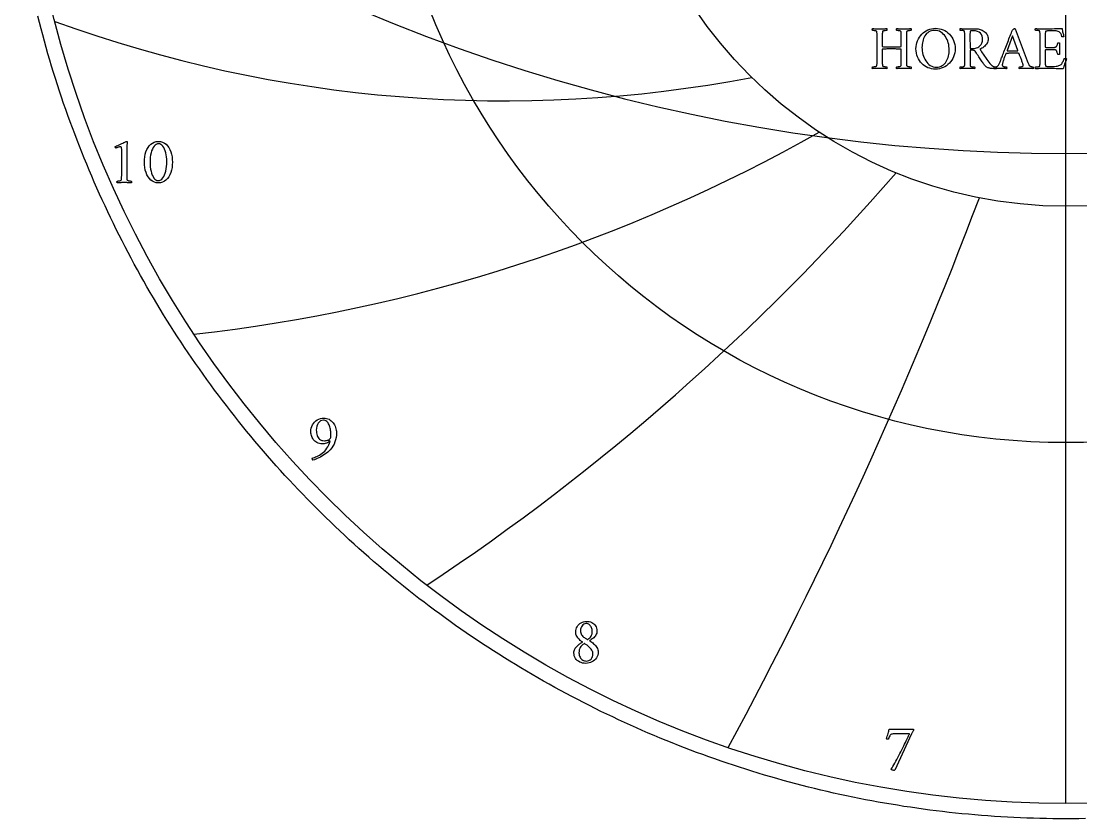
# Model space of a CAD drawing. Header units: millimetres. Extents: x -71 to 71, y -71 to 73.
# Drawn here: x -70.2 to 1, y -71.2 to -17.6 of the extents above; entities that cross this region are included whole.
import ezdxf

# ---------------------------------------------------------------- set-up
doc = ezdxf.new("R2010")
doc.units = ezdxf.units.MM
for name, color, linetype in [('CUT_OUTER', 1, 'Continuous'), ('ENGRAVE', 7, 'Continuous'), ('ENGRAVE_FINE', 8, 'Continuous'), ('TEXT', 5, 'Continuous')]:
    doc.layers.add(name, color=color, linetype=linetype)

msp = doc.modelspace()

# ---------------------------------------------------------------- linework, layer by layer
at = {"layer": 'CUT_OUTER'}
msp.add_lwpolyline([(1.3109, -71.2079), (0.874, -71.2146), (0.437, -71.2187), (0, -71.22), (-0.437, -71.2187), (-0.874, -71.2146), (-1.3109, -71.2079), (-1.7478, -71.1985), (-2.1847, -71.1865), (-2.6214, -71.1717), (-3.0581, -71.1543), (-3.4946, -71.1342), (-3.931, -71.1114), (-4.3673, -71.086), (-4.8034, -71.0578), (-5.2393, -71.027), (-5.675, -70.9935), (-6.1105, -70.9574), (-6.5458, -70.9186), (-6.9808, -70.8771), (-7.4155, -70.8329), (-7.85, -70.7861), (-8.2842, -70.7366), (-8.7181, -70.6844), (-9.1516, -70.6296), (-9.5848, -70.5721), (-10.0177, -70.5119), (-10.4501, -70.4492), (-10.8822, -70.3837), (-11.3139, -70.3156), (-11.7451, -70.2449), (-12.1759, -70.1715), (-12.6062, -70.0954), (-13.0361, -70.0168), (-13.4655, -69.9355), (-13.8943, -69.8515), (-14.3227, -69.765), (-14.7505, -69.6758), (-15.1777, -69.5839), (-15.6044, -69.4895), (-16.0305, -69.3925), (-16.456, -69.2928), (-16.8808, -69.1905), (-17.305, -69.0856), (-17.7286, -68.9781), (-18.1515, -68.8681), (-18.5738, -68.7554), (-18.9953, -68.6401), (-19.4161, -68.5223), (-19.8362, -68.4019), (-20.2555, -68.2789), (-20.6741, -68.1533), (-21.0919, -68.0252), (-21.5089, -67.8945), (-21.9251, -67.7612), (-22.3404, -67.6254), (-22.7549, -67.487), (-23.1686, -67.3462), (-23.5814, -67.2027), (-23.9933, -67.0568), (-24.4043, -66.9083), (-24.8144, -66.7573), (-25.2235, -66.6038), (-25.6317, -66.4477), (-26.039, -66.2892), (-26.4452, -66.1282), (-26.8505, -65.9647), (-27.2547, -65.7987), (-27.6579, -65.6302), (-28.0601, -65.4593), (-28.4612, -65.2859), (-28.8613, -65.11), (-29.2603, -64.9317), (-29.6581, -64.7509), (-30.0549, -64.5677), (-30.4505, -64.3821), (-30.8449, -64.1941), (-31.2382, -64.0036), (-31.6304, -63.8107), (-32.0213, -63.6154), (-32.4111, -63.4178), (-32.7996, -63.2177), (-33.1868, -63.0152), (-33.5729, -62.8104), (-33.9576, -62.6033), (-34.3411, -62.3937), (-34.7233, -62.1818), (-35.1042, -61.9676), (-35.4838, -61.751), (-35.862, -61.5321), (-36.2389, -61.3109), (-36.6144, -61.0874), (-36.9885, -60.8616), (-37.3613, -60.6335), (-37.7326, -60.4031), (-38.1025, -60.1705), (-38.471, -59.9355), (-38.838, -59.6984), (-39.2036, -59.4589), (-39.5677, -59.2173), (-39.9303, -58.9734), (-40.2914, -58.7273), (-40.651, -58.4789), (-41.0091, -58.2284), (-41.3656, -57.9757), (-41.7205, -57.7208), (-42.0739, -57.4637), (-42.4257, -57.2044), (-42.7759, -56.943), (-43.1245, -56.6795), (-43.4715, -56.4138), (-43.8168, -56.146), (-44.1605, -55.8761), (-44.5025, -55.6041), (-44.8428, -55.33), (-45.1815, -55.0538), (-45.5184, -54.7755), (-45.8537, -54.4952), (-46.1872, -54.2128), (-46.519, -53.9284), (-46.849, -53.642), (-47.1773, -53.3535), (-47.5037, -53.063), (-47.8284, -52.7705), (-48.1513, -52.4761), (-48.4724, -52.1796), (-48.7917, -51.8812), (-49.1091, -51.5809), (-49.4246, -51.2786), (-49.7384, -50.9743), (-50.0502, -50.6682), (-50.3601, -50.3601), (-50.6682, -50.0502), (-50.9743, -49.7384), (-51.2786, -49.4246), (-51.5809, -49.1091), (-51.8812, -48.7917), (-52.1796, -48.4724), (-52.4761, -48.1513), (-52.7705, -47.8284), (-53.063, -47.5037), (-53.3535, -47.1773), (-53.642, -46.849), (-53.9284, -46.519), (-54.2128, -46.1872), (-54.4952, -45.8537), (-54.7755, -45.5184), (-55.0538, -45.1815), (-55.33, -44.8428), (-55.6041, -44.5025), (-55.8761, -44.1605), (-56.146, -43.8168), (-56.4138, -43.4715), (-56.6795, -43.1245), (-56.943, -42.7759), (-57.2044, -42.4257), (-57.4637, -42.0739), (-57.7208, -41.7205), (-57.9757, -41.3656), (-58.2284, -41.0091), (-58.4789, -40.651), (-58.7273, -40.2914), (-58.9734, -39.9303), (-59.2173, -39.5677), (-59.4589, -39.2036), (-59.6984, -38.838), (-59.9355, -38.471), (-60.1705, -38.1025), (-60.4031, -37.7326), (-60.6335, -37.3613), (-60.8616, -36.9885), (-61.0874, -36.6144), (-61.3109, -36.2389), (-61.5321, -35.862), (-61.751, -35.4838), (-61.9676, -35.1042), (-62.1818, -34.7233), (-62.3937, -34.3411), (-62.6033, -33.9576), (-62.8104, -33.5729), (-63.0152, -33.1868), (-63.2177, -32.7996), (-63.4178, -32.4111), (-63.6154, -32.0213), (-63.8107, -31.6304), (-64.0036, -31.2382), (-64.1941, -30.8449), (-64.3821, -30.4505), (-64.5677, -30.0549), (-64.7509, -29.6581), (-64.9317, -29.2603), (-65.11, -28.8613), (-65.2859, -28.4612), (-65.4593, -28.0601), (-65.6302, -27.6579), (-65.7987, -27.2547), (-65.9647, -26.8505), (-66.1282, -26.4452), (-66.2892, -26.039), (-66.4477, -25.6317), (-66.6038, -25.2235), (-66.7573, -24.8144), (-66.9083, -24.4043), (-67.0568, -23.9933), (-67.2027, -23.5814), (-67.3462, -23.1686), (-67.487, -22.7549), (-67.6254, -22.3404), (-67.7612, -21.9251), (-67.8945, -21.5089), (-68.0252, -21.0919), (-68.1533, -20.6741), (-68.2789, -20.2555), (-68.4019, -19.8362), (-68.5223, -19.4161), (-68.6401, -18.9953), (-68.7554, -18.5738), (-68.8681, -18.1515), (-68.9781, -17.7286), (-69.0856, -17.305)], dxfattribs=at)
at = {"layer": 'ENGRAVE'}
for points in [[(0, -70.2), (0, 70.2)], [(0, -70.2), (0, -30.0798)]]:
    msp.add_lwpolyline(points, dxfattribs=at)
for radius in [70.2, 45.9522, 30.0798]:
    msp.add_circle((0, 0), radius, dxfattribs=at)
for centre, radius, start, end in [((-37.6978, 65.2945), 88.2955, 249.96829, 280.828753), ((-70.7072, 70.7072), 110.0483, 276.322674, 299.468021), ((-129.4068, 74.713), 156.3322, 303.578009, 319.00824), ((-288.015, 77.1734), 301.6952, 331.575844, 339.290959)]:
    msp.add_arc(centre, radius, start, end, dxfattribs=at)
at = {"layer": 'ENGRAVE_FINE'}
msp.add_arc((0, 94.8287), 121.3592, 234.73332, 305.26668, dxfattribs=at)
at = {"layer": 'TEXT'}
for points in [[(-12.5088, -18.1636), (-12.449, -18.1632), (-12.39, -18.162), (-12.3317, -18.1601), (-12.2742, -18.1574), (-12.2165, -18.1544), (-12.1575, -18.1516), (-12.0972, -18.1492), (-12.0355, -18.147), (-12.0284, -18.1572), (-12.0236, -18.1714), (-12.0211, -18.1894), (-12.021, -18.2113), (-12.0227, -18.2332), (-12.0257, -18.2513), (-12.0299, -18.2654), (-12.0355, -18.2757), (-12.0506, -18.2761), (-12.0708, -18.2772), (-12.0962, -18.2792), (-12.1269, -18.2819), (-12.1596, -18.2854), (-12.1912, -18.2897), (-12.2218, -18.2947), (-12.2514, -18.3006), (-12.2774, -18.3076), (-12.2971, -18.3161), (-12.3106, -18.3263), (-12.3178, -18.3379), (-12.3234, -18.3603), (-12.3277, -18.3857), (-12.3307, -18.4142), (-12.3324, -18.4459), (-12.3333, -18.4799), (-12.3339, -18.5154), (-12.3343, -18.5525), (-12.3344, -18.5912), (-12.3344, -18.5974), (-12.3344, -18.6036), (-12.3344, -18.6099), (-12.3344, -18.6161), (-12.3344, -18.6223), (-12.3344, -18.6286), (-12.3344, -18.6348), (-12.3344, -18.641), (-12.3344, -19.3509), (-12.3342, -19.3529), (-12.3334, -19.3546), (-12.3321, -19.356), (-12.3303, -19.3572), (-12.3285, -19.3581), (-12.3272, -19.3587), (-12.3264, -19.3591), (-12.3261, -19.3592), (-12.2509, -19.3613), (-12.1746, -19.3634), (-12.0973, -19.3655), (-12.0189, -19.3675), (-11.9393, -19.3694), (-11.858, -19.3707), (-11.7753, -19.3714), (-11.6909, -19.3717), (-11.6169, -19.3714), (-11.5399, -19.3707), (-11.4601, -19.3694), (-11.3775, -19.3675), (-11.2954, -19.3655), (-11.2171, -19.3634), (-11.1428, -19.3613), (-11.0724, -19.3592), (-11.0721, -19.359), (-11.0713, -19.3582), (-11.07, -19.3569), (-11.0682, -19.3551), (-11.0664, -19.353), (-11.0651, -19.3509), (-11.0643, -19.3489), (-11.064, -19.3468), (-11.064, -18.641), (-11.0642, -18.596), (-11.0646, -18.5523), (-11.0652, -18.5098), (-11.0661, -18.4687), (-11.0681, -18.4302), (-11.0718, -18.3955), (-11.0774, -18.3648), (-11.0848, -18.3379), (-11.0904, -18.3263), (-11.103, -18.3161), (-11.1226, -18.3076), (-11.1492, -18.3006), (-11.1795, -18.2947), (-11.2104, -18.2897), (-11.2418, -18.2854), (-11.2737, -18.2819), (-11.3034, -18.2792), (-11.3282, -18.2772), (-11.348, -18.2761), (-11.363, -18.2757), (-11.3685, -18.2654), (-11.3728, -18.2513), (-11.3758, -18.2332), (-11.3775, -18.2113), (-11.3774, -18.1894), (-11.3749, -18.1714), (-11.3701, -18.1572), (-11.363, -18.147), (-11.3011, -18.1492), (-11.24, -18.1516), (-11.1796, -18.1544), (-11.1201, -18.1574), (-11.0611, -18.1601), (-11.0023, -18.162), (-10.9438, -18.1632), (-10.8855, -18.1636), (-10.8257, -18.1632), (-10.7667, -18.162), (-10.7084, -18.1601), (-10.651, -18.1574), (-10.5932, -18.1544), (-10.5342, -18.1516), (-10.4739, -18.1492), (-10.4122, -18.147), (-10.4051, -18.1572), (-10.4003, -18.1714), (-10.3978, -18.1894), (-10.3977, -18.2113), (-10.3994, -18.2332), (-10.4024, -18.2513), (-10.4067, -18.2654), (-10.4122, -18.2757), (-10.4272, -18.2761), (-10.447, -18.2772), (-10.4718, -18.2792), (-10.5015, -18.2819), (-10.5333, -18.2854), (-10.5643, -18.2897), (-10.5945, -18.2947), (-10.624, -18.3006), (-10.6499, -18.3076), (-10.6696, -18.3161), (-10.6831, -18.3263), (-10.6904, -18.3379), (-10.6978, -18.3648), (-10.7034, -18.3955), (-10.7071, -18.4302), (-10.7091, -18.4687), (-10.71, -18.5098), (-10.7106, -18.5523), (-10.711, -18.596), (-10.7112, -18.641), (-10.7112, -20.3473), (-10.711, -20.3922), (-10.7106, -20.4355), (-10.71, -20.4773), (-10.7091, -20.5175), (-10.7071, -20.5552), (-10.7034, -20.5892), (-10.6978, -20.6195), (-10.6904, -20.6462), (-10.6831, -20.6564), (-10.6696, -20.666), (-10.6499, -20.675), (-10.624, -20.6836), (-10.5945, -20.6913), (-10.5643, -20.6976), (-10.5333, -20.7027), (-10.5015, -20.7064), (-10.4718, -20.7092), (-10.447, -20.7111), (-10.4272, -20.7123), (-10.4122, -20.7127), (-10.4067, -20.7229), (-10.4024, -20.7371), (-10.3994, -20.7551), (-10.3977, -20.777), (-10.3978, -20.7989), (-10.4003, -20.817), (-10.4051, -20.8311), (-10.4122, -20.8414), (-10.4739, -20.8373), (-10.5342, -20.8336), (-10.5932, -20.8301), (-10.651, -20.8268), (-10.7084, -20.8241), (-10.7667, -20.8222), (-10.8257, -20.821), (-10.8855, -20.8206), (-10.9438, -20.821), (-11.0023, -20.8222), (-11.0611, -20.8241), (-11.1201, -20.8268), (-11.1796, -20.8301), (-11.24, -20.8336), (-11.3011, -20.8373), (-11.363, -20.8414), (-11.3701, -20.8311), (-11.3749, -20.817), (-11.3774, -20.7989), (-11.3775, -20.777), (-11.3758, -20.7551), (-11.3728, -20.7371), (-11.3685, -20.7229), (-11.363, -20.7127), (-11.348, -20.7123), (-11.3282, -20.7111), (-11.3034, -20.7092), (-11.2737, -20.7064), (-11.2418, -20.7027), (-11.2104, -20.6976), (-11.1795, -20.6913), (-11.1492, -20.6836), (-11.1226, -20.675), (-11.103, -20.666), (-11.0904, -20.6564), (-11.0848, -20.6462), (-11.0774, -20.6195), (-11.0718, -20.5892), (-11.0681, -20.5552), (-11.0661, -20.5175), (-11.0652, -20.4773), (-11.0646, -20.4355), (-11.0642, -20.3922), (-11.064, -20.3473), (-11.064, -19.5419), (-11.0643, -19.5382), (-11.0651, -19.5352), (-11.0664, -19.533), (-11.0682, -19.5315), (-11.07, -19.5306), (-11.0713, -19.53), (-11.0721, -19.5296), (-11.0724, -19.5295), (-11.1441, -19.5273), (-11.2182, -19.5248), (-11.2946, -19.5221), (-11.3733, -19.5191), (-11.4531, -19.5164), (-11.5327, -19.5144), (-11.6119, -19.5132), (-11.6909, -19.5129), (-11.8228, -19.5131), (-11.9359, -19.5139), (-12.0303, -19.5152), (-12.1061, -19.517), (-12.1668, -19.5191), (-12.2161, -19.5212), (-12.254, -19.5232), (-12.2805, -19.5253), (-12.2992, -19.5274), (-12.3137, -19.5295), (-12.3241, -19.5315), (-12.3303, -19.5336), (-12.3321, -19.5356), (-12.3334, -19.5372), (-12.3342, -19.5387), (-12.3344, -19.5398), (-12.3344, -19.5407), (-12.3344, -19.5414), (-12.3344, -19.5418), (-12.3344, -19.5419), (-12.3344, -20.3473), (-12.3344, -20.3536), (-12.3344, -20.3598), (-12.3344, -20.366), (-12.3344, -20.3722), (-12.3344, -20.3785), (-12.3344, -20.3847), (-12.3344, -20.3909), (-12.3344, -20.3971), (-12.3343, -20.4357), (-12.3339, -20.4724), (-12.3333, -20.5073), (-12.3324, -20.5404), (-12.3307, -20.5711), (-12.3277, -20.599), (-12.3234, -20.6241), (-12.3178, -20.6462), (-12.3106, -20.6564), (-12.2971, -20.666), (-12.2774, -20.675), (-12.2514, -20.6836), (-12.2218, -20.6913), (-12.1912, -20.6976), (-12.1596, -20.7027), (-12.1269, -20.7064), (-12.0962, -20.7092), (-12.0708, -20.7111), (-12.0506, -20.7123), (-12.0355, -20.7127), (-12.0299, -20.7229), (-12.0257, -20.7371), (-12.0227, -20.7551), (-12.021, -20.777), (-12.0211, -20.7989), (-12.0236, -20.817), (-12.0284, -20.8311), (-12.0355, -20.8414), (-12.0972, -20.8373), (-12.1575, -20.8336), (-12.2165, -20.8301), (-12.2742, -20.8268), (-12.3317, -20.8241), (-12.39, -20.8222), (-12.449, -20.821), (-12.5088, -20.8206), (-12.5672, -20.821), (-12.6261, -20.8222), (-12.6855, -20.8241), (-12.7455, -20.8268), (-12.8059, -20.8301), (-12.8669, -20.8336), (-12.9284, -20.8373), (-12.9904, -20.8414), (-12.9975, -20.8311), (-13.0023, -20.817), (-13.0048, -20.7989), (-13.0049, -20.777), (-13.0032, -20.7551), (-13.0003, -20.7371), (-12.996, -20.7229), (-12.9904, -20.7127), (-12.9753, -20.7123), (-12.9551, -20.7111), (-12.9297, -20.7092), (-12.8991, -20.7064), (-12.8662, -20.7027), (-12.8342, -20.6976), (-12.8029, -20.6913), (-12.7724, -20.6836), (-12.7458, -20.675), (-12.7263, -20.666), (-12.7137, -20.6564), (-12.7081, -20.6462), (-12.7007, -20.6195), (-12.6951, -20.5892), (-12.6914, -20.5552), (-12.6894, -20.5175), (-12.6885, -20.4773), (-12.6878, -20.4355), (-12.6875, -20.3922), (-12.6873, -20.3473), (-12.6873, -18.641), (-12.6875, -18.596), (-12.6878, -18.5523), (-12.6885, -18.5098), (-12.6894, -18.4687), (-12.6914, -18.4302), (-12.6951, -18.3955), (-12.7007, -18.3648), (-12.7081, -18.3379), (-12.7137, -18.3263), (-12.7263, -18.3161), (-12.7458, -18.3076), (-12.7724, -18.3006), (-12.8029, -18.2947), (-12.8342, -18.2897), (-12.8662, -18.2854), (-12.8991, -18.2819), (-12.9297, -18.2792), (-12.9551, -18.2772), (-12.9753, -18.2761), (-12.9904, -18.2757), (-12.996, -18.2654), (-13.0003, -18.2513), (-13.0032, -18.2332), (-13.0049, -18.2113), (-13.0048, -18.1894), (-13.0023, -18.1714), (-12.9975, -18.1572), (-12.9904, -18.147), (-12.9284, -18.1492), (-12.8669, -18.1516), (-12.8059, -18.1544), (-12.7455, -18.1574), (-12.6855, -18.1601), (-12.6261, -18.162), (-12.5672, -18.1632), (-12.5088, -18.1636)], [(-8.7599, -18.1262), (-8.6269, -18.1324), (-8.4978, -18.1511), (-8.3726, -18.1823), (-8.2513, -18.2259), (-8.1355, -18.281), (-8.0266, -18.3468), (-7.9248, -18.4232), (-7.8299, -18.5102), (-7.7434, -18.6068), (-7.6665, -18.7116), (-7.5991, -18.8247), (-7.5414, -18.9462), (-7.4951, -19.075), (-7.462, -19.2103), (-7.4422, -19.3521), (-7.4355, -19.5004), (-7.4422, -19.6412), (-7.462, -19.777), (-7.4951, -19.9079), (-7.5414, -20.0339), (-7.5991, -20.1538), (-7.6665, -20.2664), (-7.7434, -20.3717), (-7.8299, -20.4698), (-7.9248, -20.5591), (-8.0266, -20.6379), (-8.1355, -20.7064), (-8.2513, -20.7646), (-8.3726, -20.8109), (-8.4978, -20.844), (-8.6269, -20.8638), (-8.7599, -20.8704), (-8.8911, -20.8642), (-9.0189, -20.8455), (-9.1433, -20.8144), (-9.2643, -20.7708), (-9.3801, -20.7157), (-9.4885, -20.6499), (-9.5897, -20.5735), (-9.6836, -20.4864), (-9.7691, -20.3899), (-9.845, -20.2851), (-9.9113, -20.1719), (-9.968, -20.0505), (-10.0134, -19.9219), (-10.0459, -19.7874), (-10.0653, -19.6469), (-10.0718, -19.5004), (-10.0653, -19.3595), (-10.0459, -19.2233), (-10.0134, -19.0917), (-9.968, -18.9648), (-9.9113, -18.8441), (-9.845, -18.7308), (-9.7691, -18.6251), (-9.6836, -18.5268), (-9.5897, -18.4376), (-9.4885, -18.3587), (-9.3801, -18.2902), (-9.2643, -18.2321), (-9.1433, -18.1858), (-9.0189, -18.1527), (-8.8911, -18.1328), (-8.7599, -18.1262)], [(-8.818, -18.2632), (-8.928, -18.2696), (-9.0298, -18.2886), (-9.1232, -18.3204), (-9.2083, -18.3649), (-9.2855, -18.4198), (-9.3551, -18.4827), (-9.4173, -18.5537), (-9.4719, -18.6327), (-9.5194, -18.7181), (-9.5601, -18.8081), (-9.5941, -18.9028), (-9.6214, -19.0022), (-9.6423, -19.1039), (-9.6572, -19.2056), (-9.6661, -19.3073), (-9.6691, -19.4091), (-9.6651, -19.5273), (-9.653, -19.6452), (-9.6329, -19.7629), (-9.6048, -19.8803), (-9.5688, -19.995), (-9.5254, -20.1045), (-9.4744, -20.2088), (-9.4159, -20.3079), (-9.3501, -20.3996), (-9.2773, -20.4817), (-9.1975, -20.5543), (-9.1107, -20.6172), (-9.0169, -20.668), (-8.9161, -20.7044), (-8.8083, -20.7262), (-8.6935, -20.7334), (-8.5835, -20.7271), (-8.4817, -20.708), (-8.3883, -20.6762), (-8.3032, -20.6317), (-8.2259, -20.5766), (-8.1558, -20.5129), (-8.0931, -20.4406), (-8.0375, -20.3598), (-7.9891, -20.2725), (-7.9477, -20.1807), (-7.9134, -20.0846), (-7.886, -19.9841), (-7.8651, -19.8814), (-7.8502, -19.7791), (-7.8412, -19.677), (-7.8382, -19.5751), (-7.8423, -19.4571), (-7.8543, -19.3395), (-7.8744, -19.2225), (-7.9026, -19.106), (-7.9387, -18.9923), (-7.9825, -18.8839), (-8.0341, -18.7806), (-8.0936, -18.6825), (-8.1603, -18.5918), (-8.2337, -18.5108), (-8.3139, -18.4393), (-8.4008, -18.3774), (-8.4946, -18.3274), (-8.5954, -18.2918), (-8.7032, -18.2704), (-8.818, -18.2632)], [(-6.0406, -18.1553), (-5.9716, -18.1581), (-5.9015, -18.1667), (-5.8304, -18.181), (-5.7583, -18.2009), (-5.6871, -18.2264), (-5.6187, -18.257), (-5.5532, -18.2928), (-5.4905, -18.3338), (-5.4323, -18.3801), (-5.38, -18.4319), (-5.3337, -18.4891), (-5.2933, -18.5518), (-5.2606, -18.6199), (-5.2373, -18.6934), (-5.2232, -18.7724), (-5.2186, -18.8569), (-5.2236, -18.929), (-5.2388, -19.0001), (-5.2641, -19.0702), (-5.2995, -19.1392), (-5.3429, -19.2056), (-5.3919, -19.2679), (-5.4467, -19.326), (-5.5071, -19.38), (-5.5711, -19.4283), (-5.6363, -19.4693), (-5.7029, -19.503), (-5.7707, -19.5295), (-5.7173, -19.6169), (-5.6649, -19.7007), (-5.6135, -19.7809), (-5.5632, -19.8574), (-5.5128, -19.932), (-5.4614, -20.0064), (-5.409, -20.0805), (-5.3556, -20.1543), (-5.3001, -20.2299), (-5.2414, -20.3094), (-5.1797, -20.3929), (-5.1148, -20.4802), (-5.0703, -20.5347), (-5.024, -20.5819), (-4.9758, -20.6219), (-4.9259, -20.6545), (-4.871, -20.6808), (-4.8081, -20.7013), (-4.7371, -20.716), (-4.6581, -20.7251), (-4.6514, -20.7352), (-4.6477, -20.749), (-4.6472, -20.7664), (-4.6498, -20.7874), (-4.6537, -20.8079), (-4.6571, -20.8237), (-4.6599, -20.8349), (-4.6623, -20.8414), (-4.7597, -20.8405), (-4.8486, -20.8377), (-4.9289, -20.8332), (-5.0006, -20.8268), (-5.0635, -20.8192), (-5.1174, -20.8108), (-5.1621, -20.8015), (-5.1978, -20.7915), (-5.2207, -20.7821), (-5.2476, -20.7703), (-5.2788, -20.7561), (-5.3141, -20.7397), (-5.3512, -20.7185), (-5.3878, -20.6904), (-5.4238, -20.6552), (-5.4594, -20.613), (-5.4744, -20.5925), (-5.4947, -20.5642), (-5.5201, -20.5282), (-5.5507, -20.4843), (-5.5855, -20.434), (-5.6234, -20.3785), (-5.6644, -20.3177), (-5.7085, -20.2518), (-5.7549, -20.1822), (-5.8029, -20.1102), (-5.8525, -20.0358), (-5.9036, -19.9592), (-5.955, -19.8817), (-6.0053, -19.805), (-6.0546, -19.7291), (-6.1029, -19.654), (-6.1231, -19.6322), (-6.1506, -19.6166), (-6.1854, -19.6073), (-6.2274, -19.6042), (-6.4392, -19.6042), (-6.4392, -20.3598), (-6.4392, -20.366), (-6.4392, -20.3722), (-6.4392, -20.3785), (-6.4392, -20.3847), (-6.4392, -20.3909), (-6.4392, -20.3971), (-6.4392, -20.4034), (-6.4392, -20.4096), (-6.439, -20.4481), (-6.4386, -20.4848), (-6.438, -20.5197), (-6.4371, -20.5528), (-6.4354, -20.5836), (-6.4324, -20.6115), (-6.4281, -20.6365), (-6.4225, -20.6587), (-6.4153, -20.6688), (-6.4018, -20.6784), (-6.3821, -20.6875), (-6.3561, -20.6961), (-6.3265, -20.7037), (-6.2959, -20.7101), (-6.2643, -20.7151), (-6.2316, -20.7189), (-6.201, -20.7216), (-6.1755, -20.7236), (-6.1553, -20.7247), (-6.1402, -20.7251), (-6.1347, -20.735), (-6.1304, -20.748), (-6.1274, -20.764), (-6.1257, -20.7832), (-6.1258, -20.8024), (-6.1283, -20.8185), (-6.1331, -20.8315), (-6.1402, -20.8414), (-6.2019, -20.8373), (-6.2622, -20.8336), (-6.3212, -20.8301), (-6.379, -20.8268), (-6.4364, -20.8241), (-6.4947, -20.8222), (-6.5537, -20.821), (-6.6135, -20.8206), (-6.6719, -20.821), (-6.7308, -20.8222), (-6.7902, -20.8241), (-6.8502, -20.8268), (-6.9106, -20.8301), (-6.9716, -20.8336), (-7.0331, -20.8373), (-7.0951, -20.8414), (-7.1022, -20.8315), (-7.107, -20.8185), (-7.1095, -20.8024), (-7.1096, -20.7832), (-7.108, -20.764), (-7.105, -20.748), (-7.1007, -20.735), (-7.0951, -20.7251), (-7.0801, -20.7247), (-7.0598, -20.7236), (-7.0344, -20.7216), (-7.0038, -20.7189), (-6.9709, -20.7151), (-6.9389, -20.7101), (-6.9076, -20.7037), (-6.8771, -20.6961), (-6.8506, -20.6875), (-6.831, -20.6784), (-6.8184, -20.6688), (-6.8128, -20.6587), (-6.8054, -20.632), (-6.7998, -20.6016), (-6.7961, -20.5676), (-6.7941, -20.53), (-6.7932, -20.4898), (-6.7926, -20.448), (-6.7922, -20.4047), (-6.792, -20.3598), (-6.7962, -18.6286), (-6.7963, -18.5835), (-6.7967, -18.5398), (-6.7974, -18.4974), (-6.7983, -18.4563), (-6.8002, -18.4177), (-6.804, -18.3831), (-6.8096, -18.3523), (-6.8169, -18.3255), (-6.8225, -18.3138), (-6.8351, -18.3037), (-6.8547, -18.2951), (-6.8813, -18.2881), (-6.9117, -18.2823), (-6.9425, -18.2772), (-6.9739, -18.2729), (-7.0058, -18.2694), (-7.0356, -18.2667), (-7.0603, -18.2648), (-7.0802, -18.2636), (-7.0951, -18.2632), (-7.1007, -18.2534), (-7.105, -18.2404), (-7.108, -18.2243), (-7.1096, -18.2051), (-7.1095, -18.1859), (-7.107, -18.1698), (-7.1022, -18.1568), (-7.0951, -18.147), (-7.0332, -18.1492), (-6.9721, -18.1516), (-6.9118, -18.1544), (-6.8522, -18.1574), (-6.7932, -18.1601), (-6.7344, -18.162), (-6.6759, -18.1632), (-6.6177, -18.1636), (-6.5563, -18.1633), (-6.4926, -18.1625), (-6.4266, -18.1612), (-6.3582, -18.1594), (-6.2862, -18.1576), (-6.2093, -18.1563), (-6.1274, -18.1555), (-6.0406, -18.1553)], [(-5.5964, -18.8943), (-5.6053, -18.7674), (-5.6322, -18.6524), (-5.6769, -18.5494), (-5.7396, -18.4583), (-5.8233, -18.3839), (-5.9311, -18.3307), (-6.063, -18.2988), (-6.2191, -18.2881), (-6.2403, -18.2884), (-6.2663, -18.2892), (-6.2973, -18.2905), (-6.3333, -18.2923), (-6.3677, -18.2959), (-6.394, -18.3027), (-6.4123, -18.3125), (-6.4225, -18.3255), (-6.4299, -18.3474), (-6.4355, -18.3758), (-6.4393, -18.4107), (-6.4412, -18.4521), (-6.4421, -18.4969), (-6.4428, -18.5419), (-6.4432, -18.5872), (-6.4433, -18.6327), (-6.4392, -19.4796), (-6.2233, -19.4796), (-6.1453, -19.4751), (-6.0691, -19.4615), (-5.9948, -19.4388), (-5.9223, -19.407), (-5.8539, -19.367), (-5.792, -19.3198), (-5.7366, -19.2653), (-5.6877, -19.2036), (-5.6478, -19.1352), (-5.6192, -19.0608), (-5.6021, -18.9805), (-5.5964, -18.8943)], [(-4.3758, -20.2643), (-4.3733, -20.2579), (-4.3659, -20.2389), (-4.3536, -20.2071), (-4.3364, -20.1626), (-4.315, -20.1072), (-4.2902, -20.0427), (-4.262, -19.9691), (-4.2305, -19.8865), (-4.1961, -19.7968), (-4.1594, -19.7023), (-4.1203, -19.6028), (-4.079, -19.4983), (-4.0363, -19.3906), (-3.9933, -19.2814), (-3.9501, -19.1706), (-3.9067, -19.0583), (-3.8635, -18.9463), (-3.821, -18.8367), (-3.7794, -18.7294), (-3.7385, -18.6244), (-3.6992, -18.5237), (-3.6622, -18.4293), (-3.6276, -18.3411), (-3.5953, -18.2591), (-3.5845, -18.2419), (-3.5688, -18.2238), (-3.5482, -18.2046), (-3.5226, -18.1843), (-3.4963, -18.1662), (-3.4733, -18.1532), (-3.4538, -18.1454), (-3.4375, -18.1428), (-3.4338, -18.1429), (-3.4308, -18.1433), (-3.4286, -18.144), (-3.4272, -18.1449), (-3.4257, -18.1461), (-3.4235, -18.1475), (-3.4205, -18.1492), (-3.4168, -18.1511), (-2.5906, -20.3183), (-2.5499, -20.4252), (-2.519, -20.5051), (-2.498, -20.558), (-2.4868, -20.584), (-2.474, -20.606), (-2.4562, -20.6265), (-2.4335, -20.6455), (-2.4059, -20.6628), (-2.3758, -20.6783), (-2.3457, -20.6914), (-2.3156, -20.7022), (-2.2855, -20.7106), (-2.2581, -20.7169), (-2.2362, -20.7215), (-2.2197, -20.7242), (-2.2087, -20.7251), (-2.2017, -20.7369), (-2.1972, -20.7516), (-2.1954, -20.7691), (-2.1962, -20.7895), (-2.1983, -20.8091), (-2.2004, -20.8242), (-2.2024, -20.835), (-2.2045, -20.8414), (-2.2631, -20.8373), (-2.3187, -20.8336), (-2.3711, -20.8301), (-2.4204, -20.8268), (-2.4705, -20.8241), (-2.5252, -20.8222), (-2.5846, -20.821), (-2.6487, -20.8206), (-2.7163, -20.821), (-2.7779, -20.8222), (-2.8336, -20.8241), (-2.8833, -20.8268), (-2.933, -20.8301), (-2.9886, -20.8336), (-3.0503, -20.8373), (-3.1179, -20.8414), (-3.125, -20.8315), (-3.1298, -20.8185), (-3.1323, -20.8024), (-3.1324, -20.7832), (-3.1304, -20.764), (-3.1267, -20.748), (-3.1211, -20.735), (-3.1137, -20.7251), (-3.0924, -20.7242), (-3.066, -20.7215), (-3.0343, -20.7169), (-2.9975, -20.7106), (-2.9611, -20.7027), (-2.931, -20.6935), (-2.9072, -20.683), (-2.8895, -20.6712), (-2.8823, -20.6613), (-2.8771, -20.6483), (-2.874, -20.6322), (-2.8729, -20.613), (-2.8746, -20.5911), (-2.8797, -20.5627), (-2.8881, -20.5278), (-2.8999, -20.4864), (-2.9143, -20.4403), (-2.9305, -20.3914), (-2.9486, -20.3397), (-2.9684, -20.2851), (-2.9892, -20.2294), (-3.0099, -20.1745), (-3.0307, -20.1204), (-3.0514, -20.0671), (-3.0713, -20.0165), (-3.0893, -19.9706), (-3.1055, -19.9293), (-3.1199, -19.8927), (-3.1317, -19.8628), (-3.1402, -19.8413), (-3.1452, -19.8285), (-3.1469, -19.8242), (-3.1474, -19.8237), (-3.149, -19.8221), (-3.1516, -19.8196), (-3.1552, -19.8159), (-3.1594, -19.8123), (-3.1635, -19.8097), (-3.1677, -19.8081), (-3.1718, -19.8076), (-3.2048, -19.8058), (-3.2414, -19.8045), (-3.2816, -19.8037), (-3.3254, -19.8035), (-3.3703, -19.8035), (-3.4137, -19.8035), (-3.4554, -19.8035), (-3.4957, -19.8035), (-3.506, -19.8035), (-3.5164, -19.8035), (-3.5268, -19.8035), (-3.5372, -19.8035), (-3.5473, -19.8035), (-3.5569, -19.8035), (-3.566, -19.8035), (-3.5745, -19.8035), (-3.6345, -19.8036), (-3.6897, -19.804), (-3.7403, -19.8046), (-3.7863, -19.8055), (-3.833, -19.807), (-3.8859, -19.8092), (-3.9451, -19.8122), (-4.0105, -19.8159), (-4.0128, -19.8163), (-4.0156, -19.8175), (-4.019, -19.8194), (-4.0229, -19.8221), (-4.0265, -19.8249), (-4.0291, -19.8268), (-4.0307, -19.828), (-4.0312, -19.8284), (-4.0332, -19.8336), (-4.039, -19.8491), (-4.0487, -19.8751), (-4.0624, -19.9114), (-4.0787, -19.9549), (-4.0966, -20.0022), (-4.1161, -20.0535), (-4.1371, -20.1086), (-4.1582, -20.1648), (-4.1781, -20.2191), (-4.1966, -20.2717), (-4.2139, -20.3224), (-4.2309, -20.3722), (-4.2445, -20.4179), (-4.2548, -20.4594), (-4.2616, -20.4968), (-4.2662, -20.5303), (-4.2694, -20.5601), (-4.2714, -20.5863), (-4.272, -20.6089), (-4.268, -20.6305), (-4.2559, -20.6499), (-4.2358, -20.6669), (-4.2077, -20.6815), (-4.1752, -20.6939), (-4.1423, -20.7038), (-4.1088, -20.7115), (-4.0748, -20.7168), (-4.0438, -20.7205), (-4.0193, -20.723), (-4.0012, -20.7246), (-3.9897, -20.7251), (-3.9858, -20.7315), (-3.9824, -20.7422), (-3.9796, -20.7574), (-3.9772, -20.777), (-3.9759, -20.7974), (-3.9762, -20.8149), (-3.978, -20.8296), (-3.9814, -20.8414), (-4.0194, -20.8393), (-4.0546, -20.8372), (-4.0869, -20.8351), (-4.1163, -20.8331), (-4.1443, -20.831), (-4.1724, -20.8289), (-4.2004, -20.8268), (-4.2284, -20.8248), (-4.2586, -20.8229), (-4.2933, -20.8216), (-4.3323, -20.8209), (-4.3758, -20.8206), (-4.4197, -20.8209), (-4.4599, -20.8216), (-4.4965, -20.8229), (-4.5294, -20.8248), (-4.5605, -20.8268), (-4.5917, -20.8289), (-4.6228, -20.831), (-4.654, -20.8331), (-4.6872, -20.8351), (-4.7245, -20.8372), (-4.7661, -20.8393), (-4.8117, -20.8414), (-4.8154, -20.835), (-4.8179, -20.8242), (-4.8195, -20.8091), (-4.82, -20.7895), (-4.8195, -20.7691), (-4.8179, -20.7516), (-4.8154, -20.7369), (-4.8117, -20.7251), (-4.7898, -20.724), (-4.7614, -20.7205), (-4.7265, -20.7146), (-4.6851, -20.7064), (-4.6442, -20.6957), (-4.6109, -20.6821), (-4.5851, -20.6656), (-4.5668, -20.6462), (-4.5368, -20.6056), (-4.5092, -20.5627), (-4.4839, -20.5174), (-4.4609, -20.4698), (-4.4392, -20.4204), (-4.4178, -20.3696), (-4.3967, -20.3176), (-4.3758, -20.2643)], [(-1.5569, -18.1636), (-1.41, -18.1628), (-1.2559, -18.1605), (-1.0945, -18.1566), (-0.9258, -18.1511), (-0.7546, -18.1457), (-0.5854, -18.1418), (-0.4183, -18.1394), (-0.2532, -18.1387), (-0.2421, -18.2139), (-0.2294, -18.2861), (-0.2151, -18.3551), (-0.1993, -18.421), (-0.1829, -18.4858), (-0.1671, -18.5518), (-0.1518, -18.6187), (-0.137, -18.6867), (-0.1492, -18.6958), (-0.165, -18.7022), (-0.1845, -18.7061), (-0.2076, -18.7074), (-0.2315, -18.7056), (-0.2491, -18.7002), (-0.2605, -18.6911), (-0.2657, -18.6784), (-0.3023, -18.5671), (-0.3456, -18.4781), (-0.3957, -18.4114), (-0.4525, -18.367), (-0.5153, -18.3379), (-0.5833, -18.3172), (-0.6565, -18.3047), (-0.7348, -18.3006), (-1.0836, -18.3006), (-1.0986, -18.3007), (-1.1189, -18.3011), (-1.1443, -18.3017), (-1.1749, -18.3027), (-1.2076, -18.3041), (-1.2393, -18.3063), (-1.2699, -18.3093), (-1.2995, -18.313), (-1.3254, -18.318), (-1.3451, -18.3245), (-1.3586, -18.3325), (-1.3659, -18.3421), (-1.3715, -18.3644), (-1.3757, -18.3898), (-1.3787, -18.4184), (-1.3804, -18.45), (-1.3813, -18.4835), (-1.382, -18.5175), (-1.3824, -18.552), (-1.3825, -18.587), (-1.3825, -18.6008), (-1.3825, -18.613), (-1.3825, -18.6236), (-1.3825, -18.6327), (-1.3825, -19.3883), (-1.3791, -19.3958), (-1.369, -19.4018), (-1.3521, -19.4062), (-1.3285, -19.4091), (-1.3008, -19.4109), (-1.2714, -19.4122), (-1.2406, -19.413), (-1.2081, -19.4132), (-0.9964, -19.4132), (-0.9278, -19.4127), (-0.8672, -19.4111), (-0.8146, -19.4085), (-0.7701, -19.4049), (-0.7324, -19.3995), (-0.7001, -19.3914), (-0.6732, -19.3808), (-0.6518, -19.3675), (-0.6342, -19.3512), (-0.6186, -19.3312), (-0.6051, -19.3076), (-0.5937, -19.2804), (-0.583, -19.2487), (-0.5719, -19.2119), (-0.5602, -19.1698), (-0.548, -19.1226), (-0.5428, -19.1099), (-0.5314, -19.1008), (-0.5138, -19.0954), (-0.4899, -19.0935), (-0.4668, -19.0948), (-0.4473, -19.0987), (-0.4315, -19.1052), (-0.4193, -19.1143), (-0.4193, -19.8782), (-0.4297, -19.8855), (-0.4442, -19.8906), (-0.4629, -19.8938), (-0.4857, -19.8948), (-0.5083, -19.893), (-0.5262, -19.8875), (-0.5395, -19.8785), (-0.548, -19.8657), (-0.5619, -19.8116), (-0.5745, -19.7656), (-0.5858, -19.7276), (-0.5958, -19.6976), (-0.6048, -19.6737), (-0.6134, -19.654), (-0.6214, -19.6384), (-0.629, -19.627), (-0.6366, -19.6181), (-0.6451, -19.6099), (-0.6543, -19.6025), (-0.6643, -19.5959), (-0.678, -19.5882), (-0.6985, -19.5819), (-0.7258, -19.5768), (-0.7597, -19.5731), (-0.798, -19.5702), (-0.8381, -19.5679), (-0.88, -19.566), (-0.9237, -19.5647), (-0.9677, -19.5638), (-1.0104, -19.5632), (-1.0518, -19.5628), (-1.0919, -19.5627), (-1.1198, -19.5628), (-1.1495, -19.5632), (-1.181, -19.5638), (-1.2143, -19.5647), (-1.2474, -19.566), (-1.2782, -19.5679), (-1.3066, -19.5702), (-1.3327, -19.5731), (-1.3545, -19.5771), (-1.37, -19.5829), (-1.3794, -19.5906), (-1.3825, -19.6), (-1.3825, -20.3722), (-1.3825, -20.3769), (-1.3825, -20.3826), (-1.3825, -20.3894), (-1.3825, -20.3971), (-1.3824, -20.4283), (-1.382, -20.4636), (-1.3813, -20.503), (-1.3804, -20.5466), (-1.3785, -20.5873), (-1.3747, -20.6182), (-1.3691, -20.6392), (-1.3617, -20.6504), (-1.3398, -20.6635), (-1.3155, -20.6737), (-1.2889, -20.6811), (-1.26, -20.6857), (-1.2256, -20.6884), (-1.1827, -20.6904), (-1.1312, -20.6915), (-1.0711, -20.6919), (-0.876, -20.6919), (-0.8036, -20.6901), (-0.7317, -20.6846), (-0.6604, -20.6756), (-0.5895, -20.6628), (-0.5226, -20.6468), (-0.4629, -20.6276), (-0.4105, -20.6052), (-0.3653, -20.5798), (-0.3202, -20.5475), (-0.2802, -20.5087), (-0.2455, -20.4634), (-0.2159, -20.4117), (-0.1892, -20.3555), (-0.163, -20.297), (-0.1373, -20.2361), (-0.1121, -20.173), (-0.1053, -20.1621), (-0.0934, -20.1543), (-0.0763, -20.1496), (-0.054, -20.148), (-0.0197, -20.1496), (0.0083, -20.1543), (0.0301, -20.1621), (0.0457, -20.173), (0.016, -20.2573), (-0.015, -20.3442), (-0.0474, -20.4337), (-0.081, -20.5258), (-0.1122, -20.6159), (-0.1375, -20.6992), (-0.1569, -20.7757), (-0.1702, -20.8455), (-0.3339, -20.845), (-0.4972, -20.8434), (-0.6598, -20.8408), (-0.822, -20.8372), (-0.9891, -20.8336), (-1.1666, -20.831), (-1.3545, -20.8294), (-1.5527, -20.8289), (-1.6215, -20.8293), (-1.6866, -20.8305), (-1.7481, -20.8324), (-1.806, -20.8351), (-1.8625, -20.8379), (-1.9201, -20.8398), (-1.9788, -20.841), (-2.0384, -20.8414), (-2.0456, -20.8315), (-2.0504, -20.8185), (-2.0528, -20.8024), (-2.053, -20.7832), (-2.0513, -20.764), (-2.0483, -20.748), (-2.044, -20.735), (-2.0384, -20.7251), (-2.0234, -20.7247), (-2.0032, -20.7236), (-1.9777, -20.7216), (-1.9471, -20.7189), (-1.9143, -20.7151), (-1.8822, -20.7101), (-1.851, -20.7037), (-1.8205, -20.6961), (-1.7939, -20.6875), (-1.7743, -20.6784), (-1.7617, -20.6688), (-1.7561, -20.6587), (-1.7487, -20.632), (-1.7432, -20.6016), (-1.7394, -20.5676), (-1.7374, -20.53), (-1.7365, -20.4898), (-1.7359, -20.448), (-1.7355, -20.4047), (-1.7354, -20.3598), (-1.7354, -18.6286), (-1.7355, -18.5835), (-1.7359, -18.5398), (-1.7365, -18.4974), (-1.7374, -18.4563), (-1.7394, -18.4177), (-1.7432, -18.3831), (-1.7487, -18.3523), (-1.7561, -18.3255), (-1.7617, -18.3138), (-1.7743, -18.3037), (-1.7939, -18.2951), (-1.8205, -18.2881), (-1.851, -18.2823), (-1.8822, -18.2772), (-1.9143, -18.2729), (-1.9471, -18.2694), (-1.9777, -18.2667), (-2.0032, -18.2648), (-2.0234, -18.2636), (-2.0384, -18.2632), (-2.044, -18.2534), (-2.0483, -18.2404), (-2.0513, -18.2243), (-2.053, -18.2051), (-2.0528, -18.1859), (-2.0504, -18.1698), (-2.0456, -18.1568), (-2.0384, -18.147), (-1.9764, -18.1492), (-1.9149, -18.1516), (-1.854, -18.1544), (-1.7935, -18.1574), (-1.7336, -18.1601), (-1.6741, -18.162), (-1.6152, -18.1632), (-1.5569, -18.1636)], [(-3.5828, -18.6327), (-3.9523, -19.6208), (-3.9522, -19.6213), (-3.9518, -19.6229), (-3.9512, -19.6255), (-3.9503, -19.6291), (-3.9491, -19.6327), (-3.9477, -19.6353), (-3.946, -19.6369), (-3.944, -19.6374), (-3.9026, -19.6393), (-3.8574, -19.641), (-3.8082, -19.6425), (-3.7551, -19.6436), (-3.7028, -19.6445), (-3.656, -19.6452), (-3.6146, -19.6456), (-3.5787, -19.6457), (-3.5321, -19.6454), (-3.4879, -19.6447), (-3.446, -19.6434), (-3.4064, -19.6416), (-3.3671, -19.6395), (-3.326, -19.6374), (-3.283, -19.6353), (-3.2383, -19.6332), (-3.2345, -19.6326), (-3.2315, -19.6307), (-3.2293, -19.6274), (-3.2279, -19.6229), (-3.227, -19.6183), (-3.2263, -19.6151), (-3.2259, -19.6131), (-3.2258, -19.6125)], [(-63.4474, -27.9962), (-63.4474, -26.247), (-63.4486, -26.2041), (-63.4524, -26.1684), (-63.4586, -26.1399), (-63.4673, -26.1186), (-63.4791, -26.1031), (-63.4944, -26.092), (-63.5134, -26.0854), (-63.5359, -26.0832), (-63.5636, -26.0852), (-63.5979, -26.0915), (-63.6389, -26.1018), (-63.6865, -26.1164), (-63.7344, -26.1323), (-63.7762, -26.1468), (-63.8119, -26.16), (-63.8415, -26.1717), (-63.8589, -26.1554), (-63.8714, -26.1374), (-63.8789, -26.1178), (-63.8814, -26.0964), (-63.8814, -26.0962), (-63.8814, -26.0953), (-63.8814, -26.094), (-63.8814, -26.092), (-63.8808, -26.084), (-63.8791, -26.0776), (-63.8764, -26.0729), (-63.8725, -26.0699), (-63.7843, -26.0299), (-63.697, -25.9896), (-63.6105, -25.9491), (-63.5249, -25.9082), (-63.4432, -25.8691), (-63.3688, -25.8335), (-63.3015, -25.8015), (-63.2415, -25.7732), (-63.1918, -25.7499), (-63.1557, -25.7333), (-63.1331, -25.7234), (-63.1241, -25.72), (-63.1152, -25.72), (-63.105, -25.7217), (-63.0964, -25.7267), (-63.0895, -25.735), (-63.0842, -25.7466), (-63.0801, -25.7593), (-63.0765, -25.771), (-63.0735, -25.7815), (-63.071, -25.7909), (-63.0721, -25.7977), (-63.0754, -25.818), (-63.0809, -25.8519), (-63.0887, -25.8994), (-63.0964, -25.9593), (-63.102, -26.0306), (-63.1053, -26.1132), (-63.1064, -26.2072), (-63.1064, -27.9962), (-63.1063, -28.0441), (-63.1058, -28.0903), (-63.1051, -28.1349), (-63.1042, -28.1778), (-63.1021, -28.2179), (-63.0981, -28.2542), (-63.0921, -28.2866), (-63.0842, -28.3151), (-63.0768, -28.3259), (-63.0632, -28.3361), (-63.0436, -28.3458), (-63.0178, -28.3549), (-62.9886, -28.3631), (-62.9586, -28.3699), (-62.9277, -28.3753), (-62.896, -28.3793), (-62.8663, -28.3822), (-62.8412, -28.3843), (-62.8209, -28.3855), (-62.8053, -28.3859), (-62.7993, -28.3964), (-62.7947, -28.4103), (-62.7916, -28.4274), (-62.7898, -28.4479), (-62.7899, -28.4684), (-62.7925, -28.4856), (-62.7976, -28.4994), (-62.8053, -28.5099), (-62.8703, -28.5056), (-62.9326, -28.5016), (-62.9921, -28.4979), (-63.0488, -28.4944), (-63.1053, -28.4915), (-63.164, -28.4894), (-63.2248, -28.4882), (-63.288, -28.4878), (-63.3486, -28.4882), (-63.4064, -28.4894), (-63.4615, -28.4915), (-63.5138, -28.4944), (-63.5667, -28.4979), (-63.6234, -28.5016), (-63.684, -28.5056), (-63.7485, -28.5099), (-63.7561, -28.4994), (-63.7612, -28.4856), (-63.7639, -28.4684), (-63.764, -28.4479), (-63.7622, -28.4274), (-63.759, -28.4103), (-63.7545, -28.3964), (-63.7485, -28.3859), (-63.7329, -28.3855), (-63.7125, -28.3843), (-63.6875, -28.3822), (-63.6577, -28.3793), (-63.626, -28.3753), (-63.5952, -28.3699), (-63.5651, -28.3631), (-63.5359, -28.3549), (-63.5105, -28.3458), (-63.4917, -28.3361), (-63.4795, -28.3259), (-63.4739, -28.3151), (-63.4659, -28.2866), (-63.4596, -28.2542), (-63.4548, -28.2179), (-63.4518, -28.1778), (-63.4499, -28.1349), (-63.4485, -28.0903), (-63.4477, -28.0441), (-63.4474, -27.9962)], [(-60.9808, -25.7245), (-60.8339, -25.7364), (-60.699, -25.7721), (-60.576, -25.8316), (-60.4649, -25.9149), (-60.366, -26.018), (-60.28, -26.1369), (-60.2066, -26.2715), (-60.146, -26.4219), (-60.0985, -26.584), (-60.0646, -26.7535), (-60.0443, -26.9305), (-60.0375, -27.115), (-60.0444, -27.2994), (-60.0652, -27.4764), (-60.0998, -27.646), (-60.1482, -27.808), (-60.2098, -27.9586), (-60.2838, -28.0937), (-60.3703, -28.2132), (-60.4693, -28.3173), (-60.5801, -28.4016), (-60.7023, -28.4618), (-60.8359, -28.4979), (-60.9808, -28.5099), (-61.1219, -28.4979), (-61.2531, -28.4618), (-61.3743, -28.4016), (-61.4856, -28.3173), (-61.5857, -28.2132), (-61.6733, -28.0937), (-61.7484, -27.9586), (-61.8111, -27.808), (-61.8605, -27.646), (-61.8958, -27.4764), (-61.917, -27.2994), (-61.924, -27.115), (-61.9171, -26.9305), (-61.8963, -26.7535), (-61.8617, -26.584), (-61.8133, -26.4219), (-61.7516, -26.2715), (-61.6771, -26.1369), (-61.5899, -26.018), (-61.49, -25.9149), (-61.3785, -25.8316), (-61.2564, -25.7721), (-61.1239, -25.7364), (-60.9808, -25.7245)], [(-60.9586, -25.8839), (-61.0462, -25.8943), (-61.1275, -25.9254), (-61.2023, -25.9773), (-61.2708, -26.05), (-61.3324, -26.14), (-61.3865, -26.2442), (-61.4332, -26.3626), (-61.4723, -26.495), (-61.5033, -26.6384), (-61.5255, -26.7895), (-61.5387, -26.9484), (-61.5432, -27.115), (-61.5387, -27.2798), (-61.5255, -27.4377), (-61.5033, -27.5887), (-61.4723, -27.7327), (-61.4337, -27.8663), (-61.3887, -27.9857), (-61.3374, -28.091), (-61.2797, -28.1822), (-61.2164, -28.2558), (-61.1485, -28.3084), (-61.0758, -28.34), (-60.9985, -28.3505), (-60.9052, -28.3397), (-60.8202, -28.3073), (-60.7436, -28.2534), (-60.6752, -28.1778), (-60.615, -28.0842), (-60.5628, -27.9763), (-60.5187, -27.854), (-60.4826, -27.7172), (-60.4545, -27.5703), (-60.4344, -27.4172), (-60.4224, -27.2581), (-60.4184, -27.0928), (-60.4226, -26.9266), (-60.4355, -26.769), (-60.457, -26.62), (-60.487, -26.4795), (-60.5246, -26.3503), (-60.5689, -26.2348), (-60.6198, -26.1333), (-60.6774, -26.0455), (-60.7407, -25.9748), (-60.8086, -25.9243), (-60.8813, -25.894), (-60.9586, -25.8839)], [(-50.6397, -47.0046), (-50.5687, -46.9802), (-50.493, -46.9514), (-50.4126, -46.9182), (-50.3275, -46.8806), (-50.2399, -46.8374), (-50.152, -46.7876), (-50.0638, -46.7311), (-49.9754, -46.668), (-49.8889, -46.5973), (-49.8066, -46.518), (-49.7284, -46.4301), (-49.6544, -46.3337), (-49.587, -46.2275), (-49.5287, -46.1106), (-49.4796, -45.9829), (-49.4396, -45.8444), (-49.497, -45.8882), (-49.5586, -45.9268), (-49.6243, -45.9602), (-49.6942, -45.9883), (-49.7641, -46.0106), (-49.8298, -46.0265), (-49.8914, -46.036), (-49.9488, -46.0392), (-50.0572, -46.0339), (-50.1564, -46.0182), (-50.2465, -45.9919), (-50.3275, -45.9551), (-50.4, -45.9101), (-50.4648, -45.8593), (-50.5218, -45.8027), (-50.571, -45.7403), (-50.6131, -45.6741), (-50.6485, -45.6063), (-50.6773, -45.5369), (-50.6995, -45.4657), (-50.7159, -45.3956), (-50.7277, -45.329), (-50.7347, -45.266), (-50.7371, -45.2067), (-50.7298, -45.0874), (-50.7078, -44.9731), (-50.6711, -44.8637), (-50.6197, -44.7594), (-50.556, -44.6624), (-50.4819, -44.5751), (-50.3976, -44.4974), (-50.3031, -44.4295), (-50.2007, -44.3743), (-50.0928, -44.3348), (-49.9793, -44.3112), (-49.8603, -44.3033), (-49.7652, -44.3087), (-49.6748, -44.3249), (-49.5892, -44.3518), (-49.5082, -44.3896), (-49.4325, -44.4363), (-49.3626, -44.4898), (-49.2986, -44.5503), (-49.2403, -44.6177), (-49.1883, -44.6906), (-49.1429, -44.7677), (-49.1041, -44.8489), (-49.072, -44.9343), (-49.0468, -45.0216), (-49.0288, -45.1087), (-49.0181, -45.1955), (-49.0145, -45.2819), (-49.021, -45.4458), (-49.0405, -45.6052), (-49.073, -45.7602), (-49.1185, -45.9108), (-49.1771, -46.0544), (-49.2486, -46.1887), (-49.3332, -46.3135), (-49.4307, -46.4289), (-49.5093, -46.5114), (-49.5946, -46.5905), (-49.6865, -46.6664), (-49.785, -46.7389), (-49.8873, -46.8071), (-49.9904, -46.8701), (-50.0943, -46.9278), (-50.199, -46.9802), (-50.3024, -47.0269), (-50.4022, -47.0671), (-50.4984, -47.101), (-50.591, -47.1286), (-50.6051, -47.1253), (-50.6164, -47.1153), (-50.625, -47.0987), (-50.6308, -47.0754), (-50.6347, -47.0511), (-50.6375, -47.0312), (-50.6391, -47.0157), (-50.6397, -47.0046)], [(-49.4042, -45.6539), (-49.4, -45.6182), (-49.3964, -45.582), (-49.3934, -45.5452), (-49.3909, -45.5078), (-49.3889, -45.4702), (-49.3875, -45.4325), (-49.3867, -45.3949), (-49.3864, -45.3572), (-49.3884, -45.2833), (-49.3942, -45.2078), (-49.4039, -45.1306), (-49.4174, -45.0517), (-49.4349, -44.9733), (-49.4562, -44.8978), (-49.4814, -44.825), (-49.5104, -44.755), (-49.5436, -44.6895), (-49.5813, -44.6304), (-49.6234, -44.5777), (-49.6699, -44.5313), (-49.7205, -44.4936), (-49.775, -44.4666), (-49.8334, -44.4504), (-49.8957, -44.445), (-49.9933, -44.4572), (-50.0823, -44.4937), (-50.1627, -44.5546), (-50.2345, -44.6398), (-50.2936, -44.7433), (-50.3358, -44.859), (-50.3611, -44.9869), (-50.3695, -45.127), (-50.3662, -45.2165), (-50.3563, -45.3035), (-50.3397, -45.3881), (-50.3164, -45.4702), (-50.2857, -45.547), (-50.2467, -45.6157), (-50.1993, -45.6765), (-50.1437, -45.7292), (-50.0792, -45.7718), (-50.0053, -45.8023), (-49.922, -45.8205), (-49.8293, -45.8266), (-49.7815, -45.8248), (-49.7313, -45.8194), (-49.6786, -45.8104), (-49.6234, -45.7979), (-49.5673, -45.7781), (-49.5121, -45.7475), (-49.4577, -45.7061), (-49.4042, -45.6539)], [(-32.2207, -57.9584), (-32.1254, -57.9631), (-32.0342, -57.9772), (-31.9471, -58.0007), (-31.8642, -58.0337), (-31.7874, -58.0755), (-31.7187, -58.1256), (-31.6579, -58.184), (-31.6052, -58.2507), (-31.5626, -58.3254), (-31.5321, -58.4079), (-31.5138, -58.4981), (-31.5078, -58.5961), (-31.5127, -58.6774), (-31.5277, -58.7533), (-31.5526, -58.8236), (-31.5875, -58.8883), (-31.6294, -58.9481), (-31.6755, -59.0035), (-31.7257, -59.0544), (-31.7801, -59.1009), (-31.8359, -59.1435), (-31.8903, -59.1828), (-31.9433, -59.2188), (-31.9949, -59.2515), (-32.0065, -59.2565), (-32.0104, -59.2625), (-32.0065, -59.2697), (-31.9949, -59.278), (-31.9286, -59.3162), (-31.8626, -59.36), (-31.7968, -59.4092), (-31.7314, -59.464), (-31.6688, -59.5233), (-31.6118, -59.5858), (-31.5603, -59.6517), (-31.5144, -59.7209), (-31.4766, -59.7926), (-31.4496, -59.8659), (-31.4334, -59.9409), (-31.428, -60.0176), (-31.4352, -60.1233), (-31.4568, -60.2235), (-31.4928, -60.3182), (-31.5432, -60.4073), (-31.6053, -60.4891), (-31.6766, -60.5617), (-31.757, -60.6252), (-31.8465, -60.6796), (-31.9424, -60.7232), (-32.0419, -60.7544), (-32.145, -60.773), (-32.2517, -60.7793), (-32.3659, -60.7737), (-32.4737, -60.7571), (-32.5751, -60.7295), (-32.6702, -60.6907), (-32.757, -60.642), (-32.8335, -60.5844), (-32.8998, -60.518), (-32.9558, -60.4427), (-33.0004, -60.36), (-33.0322, -60.2711), (-33.0513, -60.1762), (-33.0577, -60.0752), (-33.0538, -60.006), (-33.0422, -59.9401), (-33.0228, -59.8775), (-32.9957, -59.8183), (-32.9628, -59.7624), (-32.926, -59.7098), (-32.8853, -59.6605), (-32.8407, -59.6146), (-32.7941, -59.572), (-32.7472, -59.5327), (-32.7, -59.4967), (-32.6525, -59.464), (-32.607, -59.4344), (-32.5656, -59.4076), (-32.5284, -59.3835), (-32.4953, -59.3622), (-32.4886, -59.3558), (-32.4864, -59.35), (-32.4886, -59.3448), (-32.4953, -59.34), (-32.5405, -59.3106), (-32.5877, -59.2753), (-32.6369, -59.2342), (-32.6879, -59.1873), (-32.738, -59.1354), (-32.7842, -59.0793), (-32.8266, -59.0191), (-32.8651, -58.9548), (-32.897, -58.8867), (-32.9199, -58.8153), (-32.9336, -58.7406), (-32.9381, -58.6625), (-32.9319, -58.5712), (-32.9132, -58.4832), (-32.8821, -58.3985), (-32.8385, -58.3171), (-32.7847, -58.2411), (-32.7228, -58.1726), (-32.6529, -58.1116), (-32.575, -58.058), (-32.4914, -58.0144), (-32.4045, -57.9833), (-32.3143, -57.9646), (-32.2207, -57.9584)], [(-32.2429, -58.109), (-32.3175, -58.1178), (-32.3862, -58.1444), (-32.4492, -58.1887), (-32.5064, -58.2507), (-32.5538, -58.3248), (-32.5877, -58.4057), (-32.6081, -58.4931), (-32.6149, -58.5872), (-32.61, -58.666), (-32.5955, -58.7383), (-32.5713, -58.8043), (-32.5374, -58.864), (-32.4968, -58.9178), (-32.4527, -58.9664), (-32.4049, -59.0097), (-32.3536, -59.0478), (-32.3021, -59.0818), (-32.2539, -59.1131), (-32.2091, -59.1416), (-32.1676, -59.1673), (-32.1626, -59.1693), (-32.1565, -59.1707), (-32.1493, -59.1715), (-32.141, -59.1718), (-32.1391, -59.1718), (-32.1377, -59.1718), (-32.1369, -59.1718), (-32.1366, -59.1718), (-32.1302, -59.1715), (-32.1244, -59.1707), (-32.1192, -59.1693), (-32.1144, -59.1673), (-32.0513, -59.1203), (-31.9949, -59.0677), (-31.9451, -59.0096), (-31.9019, -58.9459), (-31.867, -58.8767), (-31.8421, -58.802), (-31.8272, -58.7217), (-31.8222, -58.6359), (-31.8254, -58.5723), (-31.8349, -58.5097), (-31.8508, -58.4483), (-31.8731, -58.3879), (-31.9012, -58.3306), (-31.9345, -58.2783), (-31.9732, -58.231), (-32.017, -58.1887), (-32.066, -58.1538), (-32.12, -58.1289), (-32.1789, -58.1139), (-32.2429, -58.109)], [(-32.2429, -60.6243), (-32.142, -60.616), (-32.0519, -60.5911), (-31.9726, -60.5495), (-31.9041, -60.4914), (-31.8489, -60.4197), (-31.8094, -60.3375), (-31.7858, -60.2448), (-31.7779, -60.1416), (-31.7826, -60.0761), (-31.7967, -60.0126), (-31.8202, -59.951), (-31.8532, -59.8914), (-31.8925, -59.8344), (-31.9351, -59.7807), (-31.981, -59.7303), (-32.0303, -59.6832), (-32.0804, -59.6399), (-32.1288, -59.6008), (-32.1756, -59.5658), (-32.2207, -59.5349), (-32.2609, -59.5089), (-32.2927, -59.4884), (-32.3162, -59.4735), (-32.3314, -59.464), (-32.3397, -59.4602), (-32.3469, -59.4574), (-32.353, -59.4557), (-32.358, -59.4552), (-32.3641, -59.4555), (-32.3691, -59.4563), (-32.373, -59.4577), (-32.3757, -59.4596), (-32.4583, -59.5169), (-32.5291, -59.5781), (-32.5879, -59.6431), (-32.6348, -59.712), (-32.6706, -59.787), (-32.6962, -59.8703), (-32.7116, -59.962), (-32.7167, -60.0619), (-32.7123, -60.1473), (-32.699, -60.2263), (-32.6769, -60.2989), (-32.6459, -60.3652), (-32.6081, -60.4246), (-32.5656, -60.4765), (-32.5184, -60.5209), (-32.4665, -60.5579), (-32.4118, -60.5869), (-32.3563, -60.6077), (-32.3, -60.6201), (-32.2429, -60.6243)], [(-10.5619, -65.2081), (-10.519, -65.2077), (-10.4745, -65.2065), (-10.4283, -65.2044), (-10.3804, -65.2015), (-10.3366, -65.1986), (-10.3029, -65.1965), (-10.2791, -65.1953), (-10.2652, -65.1948), (-10.2536, -65.1973), (-10.2453, -65.2048), (-10.2403, -65.2173), (-10.2387, -65.2347), (-10.2412, -65.2589), (-10.2486, -65.2873), (-10.2611, -65.3198), (-10.2785, -65.3565), (-10.2987, -65.3959), (-10.3195, -65.4367), (-10.3408, -65.4789), (-10.3627, -65.5225), (-11.5008, -67.9537), (-11.5085, -67.9595), (-11.5185, -67.9637), (-11.5306, -67.9662), (-11.545, -67.967), (-11.5708, -67.9655), (-11.5993, -67.9609), (-11.6306, -67.9533), (-11.6646, -67.9427), (-11.6956, -67.9301), (-11.7177, -67.9166), (-11.731, -67.9024), (-11.7355, -67.8873), (-11.6787, -67.7987), (-11.6192, -67.7013), (-11.5569, -67.595), (-11.4919, -67.4799), (-11.4251, -67.3587), (-11.3574, -67.2341), (-11.2889, -67.1062), (-11.2196, -66.9751), (-11.1506, -66.8428), (-11.0834, -66.7116), (-11.0178, -66.5815), (-10.9538, -66.4525), (-10.8924, -66.327), (-10.8343, -66.2073), (-10.7795, -66.0934), (-10.728, -65.9853), (-10.6807, -65.8854), (-10.6383, -65.796), (-10.601, -65.7171), (-10.5686, -65.6488), (-10.5424, -65.5935), (-10.5237, -65.5541), (-10.5125, -65.5304), (-10.5088, -65.5225), (-11.607, -65.5225), (-11.6674, -65.5275), (-11.72, -65.5425), (-11.7648, -65.5674), (-11.8019, -65.6023), (-11.834, -65.6479), (-11.8639, -65.7052), (-11.8916, -65.7741), (-11.917, -65.8547), (-11.922, -65.8663), (-11.9325, -65.8746), (-11.9486, -65.8796), (-11.9702, -65.8812), (-11.9778, -65.8807), (-11.9873, -65.879), (-11.9988, -65.8763), (-12.0122, -65.8724), (-12.0257, -65.868), (-12.0371, -65.8635), (-12.0467, -65.8591), (-12.0543, -65.8547), (-12.0259, -65.7657), (-11.9984, -65.6759), (-11.9717, -65.5852), (-11.9458, -65.4938), (-11.9221, -65.407), (-11.9021, -65.3305), (-11.8856, -65.2642), (-11.8727, -65.2081)]]:
    msp.add_lwpolyline(points, close=True, dxfattribs=at)

doc.saveas('drawing.dxf')
